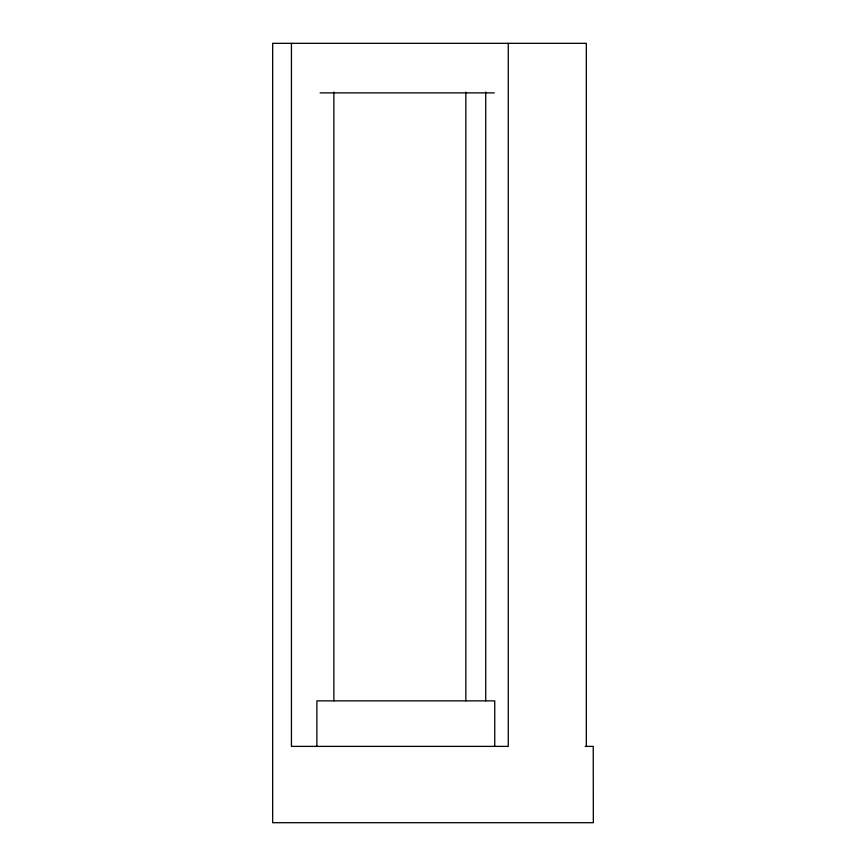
<?xml version="1.0" encoding="UTF-8"?>
<svg xmlns="http://www.w3.org/2000/svg" width="866" height="866" viewBox="0 0 866 866"><rect width="100%" height="100%" fill="white"/><g stroke="black" fill="none" stroke-linecap="round" stroke-linejoin="round"><path stroke-width="1.3" d="M320.106 92.879L494.27 92.879M585.221 746.384L593.232 746.384L593.329 822.7L272.671 822.7L272.671 43.332L586.325 43.332L586.325 746.384M508.266 43.332L508.266 746.384L291.441 746.384L291.441 43.332M494.735 746.384L494.735 700.865L316.891 700.865L316.891 746.384M485.718 92.045L485.718 700.865M465.832 92.045L465.832 700.865M333.865 92.045L333.865 700.865"/></g></svg>
